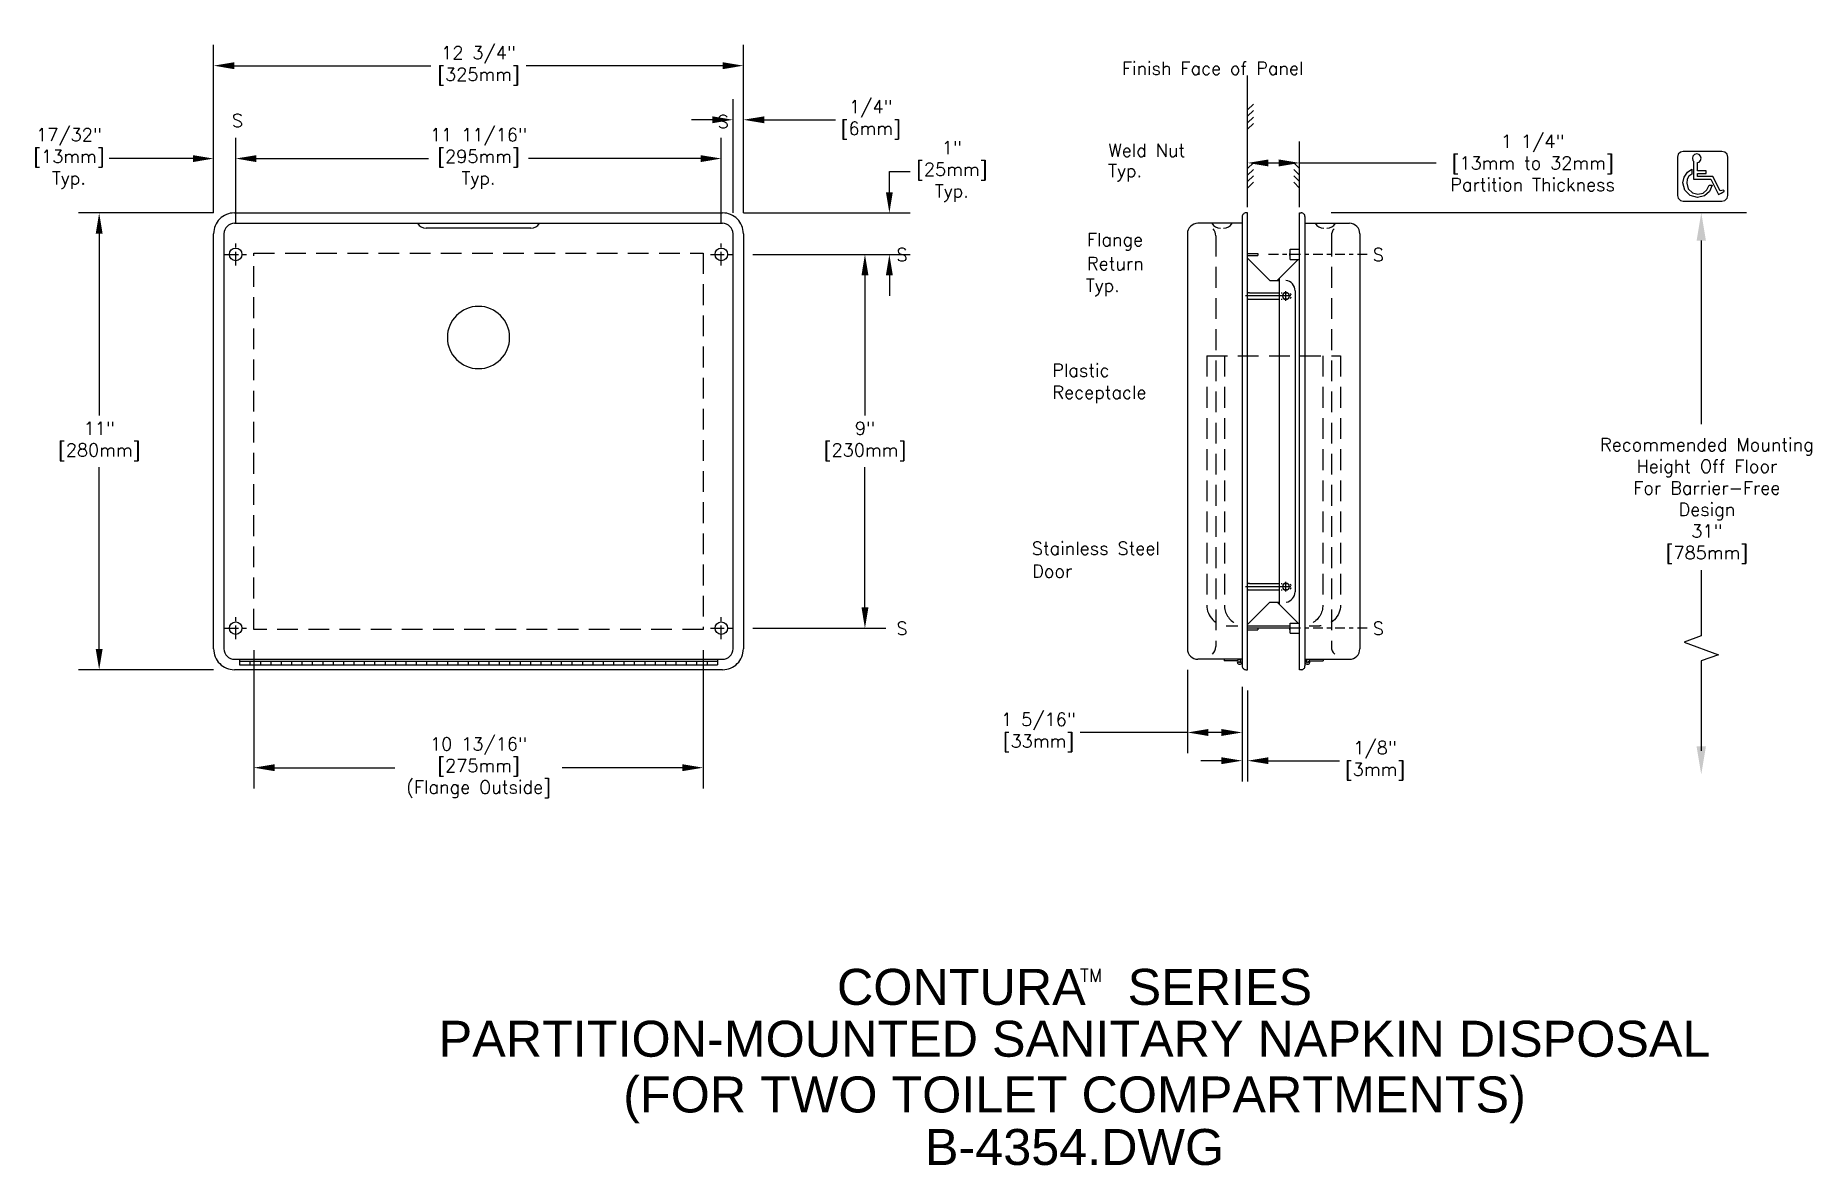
# Model space of a CAD drawing. Extents: x 40.6 to 83.3, y 3 to 30.2.
import ezdxf
from ezdxf.enums import TextEntityAlignment as Align

# ---------------------------------------------------------------- set-up
doc = ezdxf.new("R2010")
doc.units = 0
doc.header["$MEASUREMENT"] = 0
doc.header["$PDMODE"] = 35
doc.header["$PDSIZE"] = 1
doc.linetypes.add('CENTER2', pattern=[1.125, 0.75, -0.125, 0.125, -0.125])
doc.linetypes.add('HIDDEN2', pattern=[0.1875, 0.125, -0.0625])
doc.layers.get('0').update_dxf_attribs({"linetype": 'CONTINUOUS'})
doc.layers.get('DEFPOINTS').update_dxf_attribs({"linetype": 'CONTINUOUS'})
for name, color, linetype in [('DETAIL', 4, 'CONTINUOUS'), ('DIM', 1, 'CONTINUOUS'), ('TEXT', 2, 'CONTINUOUS')]:
    doc.layers.add(name, color=color, linetype=linetype)
doc.styles.add('ARIAL_5', font='arial.ttf', dxfattribs={"height": 5})
doc.styles.add('DIM_S_8', font='simplex.shx', dxfattribs={"height": 0.3125})
doc.dimstyles.new('DIM_S_7', dxfattribs={"dimtxt": 0.12, "dimasz": 0.5, "dimexe": 0.5, "dimexo": 0.5, "dimgap": 0.09375, "dimtad": 0, "dimtih": 1, "dimtoh": 1, "dimdec": 5, "dimrnd": 0.0625, "dimzin": 4, "dimtxsty": 'DIM_S_8', "dimcen": 0.09375, "dimaunit": 1, "dimazin": 3, "dimtfac": 1, "dimtdec": 4, "dimtofl": 0, "dimtmove": 0, "dimatfit": 3, "dimtolj": 1, "dimtzin": 0})

# ---------------------------------------------------------------- blocks, each defined once
blk = doc.blocks.new('TBLK_TX')
blk = doc.blocks.new('*D1')
at = {"color": 0, "linetype": 'BYBLOCK'}
for p, q in [((44.872, 25.892), (44.872, 29.938)), ((57.621, 25.892), (57.621, 29.938)), ((45.372, 29.438), (50.096, 29.438)), ((57.121, 29.438), (52.397, 29.438))]:
    blk.add_line(p, q, dxfattribs=at)
for points in [[(45.372, 29.521), (45.372, 29.354), (44.872, 29.438)], [(57.121, 29.521), (57.121, 29.354), (57.621, 29.438)]]:
    blk.add_solid(points, dxfattribs=at)
at = {"layer": 'DEFPOINTS', "color": 0, "linetype": 'BYBLOCK'}
for p in [(57.621, 29.438), (44.872, 25.392), (57.621, 25.392)]:
    blk.add_point(p, dxfattribs=at)
at = {"color": 0, "linetype": 'BYBLOCK', "insert": (51.246, 29.438), "char_height": 0.3125, "attachment_point": 5, "style": 'DIM_S_8'}
blk.add_mtext('\\A1;12 3/4"\\P[325mm]', dxfattribs=at)
blk = doc.blocks.new('*D2')
at = {"layer": 'DEFPOINTS', "color": 0, "linetype": 'CONTINUOUS'}
for p in [(45.403, 27.201), (44.872, 25.392), (45.403, 25.155)]:
    blk.add_point(p, dxfattribs=at)
at = {"layer": 'DIM', "color": 0, "linetype": 'CONTINUOUS'}
for p, q in [((44.872, 25.892), (44.872, 27.701)), ((45.403, 25.655), (45.403, 27.701)), ((44.372, 27.201), (42.361, 27.201)), ((45.903, 27.201), (46.403, 27.201))]:
    blk.add_line(p, q, dxfattribs=at)
for points in [[(44.372, 27.284), (44.372, 27.117), (44.872, 27.201)], [(45.903, 27.284), (45.903, 27.117), (45.403, 27.201)]]:
    blk.add_solid(points, dxfattribs=at)
at = {"layer": 'DIM', "color": 0, "linetype": 'CONTINUOUS', "insert": (41.39, 27.201), "char_height": 0.3125, "attachment_point": 5, "style": 'DIM_S_8'}
blk.add_mtext('\\A1;17/32"\\P[13mm]\\PTyp.', dxfattribs=at)
blk = doc.blocks.new('*D3')
at = {"color": 0, "linetype": 'BYBLOCK'}
for p, q in [((57.371, 25.892), (57.371, 28.635)), ((57.621, 25.892), (57.621, 28.635)), ((56.871, 28.135), (56.371, 28.135)), ((58.121, 28.135), (59.834, 28.135))]:
    blk.add_line(p, q, dxfattribs=at)
for points in [[(56.871, 28.218), (56.871, 28.052), (57.371, 28.135)], [(58.121, 28.218), (58.121, 28.052), (57.621, 28.135)]]:
    blk.add_solid(points, dxfattribs=at)
at = {"layer": 'DEFPOINTS', "color": 0, "linetype": 'BYBLOCK'}
for p in [(57.621, 28.135), (57.371, 25.392), (57.621, 25.392)]:
    blk.add_point(p, dxfattribs=at)
at = {"color": 0, "linetype": 'BYBLOCK', "insert": (60.686, 28.135), "char_height": 0.3125, "attachment_point": 5, "style": 'DIM_S_8'}
blk.add_mtext('\\A1;1/4"\\P[6mm]', dxfattribs=at)
blk = doc.blocks.new('*D4')
at = {"color": 0, "linetype": 'BYBLOCK'}
for p, q in [((45.403, 25.655), (45.403, 27.701)), ((57.09, 25.655), (57.09, 27.701)), ((45.903, 27.201), (50.044, 27.201)), ((56.59, 27.201), (52.449, 27.201))]:
    blk.add_line(p, q, dxfattribs=at)
for points in [[(45.903, 27.284), (45.903, 27.117), (45.403, 27.201)], [(56.59, 27.284), (56.59, 27.117), (57.09, 27.201)]]:
    blk.add_solid(points, dxfattribs=at)
at = {"layer": 'DEFPOINTS', "color": 0, "linetype": 'BYBLOCK'}
for p in [(57.09, 27.201), (45.403, 25.155), (57.09, 25.155)]:
    blk.add_point(p, dxfattribs=at)
at = {"color": 0, "linetype": 'BYBLOCK', "insert": (51.246, 27.201), "char_height": 0.3125, "attachment_point": 5, "style": 'DIM_S_8'}
blk.add_mtext('\\A1;11 11/16"\\P[295mm]\\PTyp.', dxfattribs=at)
blk = doc.blocks.new('*D5')
at = {"color": 0, "linetype": 'BYBLOCK'}
for p, q in [((61.134, 26.392), (61.134, 26.892)), ((61.134, 26.892), (61.634, 26.892)), ((57.621, 25.892), (61.634, 25.892)), ((57.852, 24.892), (61.634, 24.892)), ((61.134, 24.392), (61.134, 23.892))]:
    blk.add_line(p, q, dxfattribs=at)
for points in [[(61.051, 26.392), (61.217, 26.392), (61.134, 25.892)], [(61.051, 24.392), (61.217, 24.392), (61.134, 24.892)]]:
    blk.add_solid(points, dxfattribs=at)
at = {"layer": 'DEFPOINTS', "color": 0, "linetype": 'BYBLOCK'}
for p in [(57.121, 25.892), (57.352, 24.892), (61.134, 24.892)]:
    blk.add_point(p, dxfattribs=at)
at = {"color": 0, "linetype": 'BYBLOCK', "insert": (62.636, 26.892), "char_height": 0.3125, "attachment_point": 5, "style": 'DIM_S_8'}
blk.add_mtext('\\A1;1"\\P[25mm]\\PTyp.', dxfattribs=at)
blk = doc.blocks.new('*D6')
at = {"color": 0, "linetype": 'BYBLOCK'}
for p, q in [((57.852, 24.892), (61.046, 24.892)), ((60.546, 24.392), (60.546, 21.015)), ((60.546, 16.393), (60.546, 19.771)), ((57.852, 15.893), (61.046, 15.893))]:
    blk.add_line(p, q, dxfattribs=at)
for points in [[(60.463, 24.392), (60.63, 24.392), (60.546, 24.892)], [(60.463, 16.393), (60.63, 16.393), (60.546, 15.893)]]:
    blk.add_solid(points, dxfattribs=at)
at = {"layer": 'DEFPOINTS', "color": 0, "linetype": 'BYBLOCK'}
for p in [(57.352, 24.892), (57.352, 15.893), (60.546, 15.893)]:
    blk.add_point(p, dxfattribs=at)
at = {"color": 0, "linetype": 'BYBLOCK', "insert": (60.546, 20.393), "char_height": 0.3125, "attachment_point": 5, "style": 'DIM_S_8'}
blk.add_mtext('\\A1;9"\\P[230mm]', dxfattribs=at)
blk = doc.blocks.new('*D7')
at = {"color": 0, "linetype": 'BYBLOCK'}
for p, q in [((44.872, 25.892), (41.618, 25.892)), ((42.118, 25.392), (42.118, 21.015)), ((42.118, 15.393), (42.118, 19.771)), ((44.872, 14.893), (41.618, 14.893))]:
    blk.add_line(p, q, dxfattribs=at)
for points in [[(42.035, 25.392), (42.201, 25.392), (42.118, 25.892)], [(42.035, 15.393), (42.201, 15.393), (42.118, 14.893)]]:
    blk.add_solid(points, dxfattribs=at)
at = {"layer": 'DEFPOINTS', "color": 0, "linetype": 'BYBLOCK'}
for p in [(45.372, 25.892), (42.118, 14.893), (45.372, 14.893)]:
    blk.add_point(p, dxfattribs=at)
at = {"color": 0, "linetype": 'BYBLOCK', "insert": (42.118, 20.393), "char_height": 0.3125, "attachment_point": 5, "style": 'DIM_S_8'}
blk.add_mtext('\\A1;11"\\P[280mm]', dxfattribs=at)
blk = doc.blocks.new('*D8')
at = {"color": 0, "linetype": 'BYBLOCK'}
for p, q in [((45.84, 15.362), (45.84, 12.034)), ((56.653, 15.362), (56.653, 12.034)), ((46.34, 12.534), (49.233, 12.534)), ((56.153, 12.534), (53.26, 12.534))]:
    blk.add_line(p, q, dxfattribs=at)
for points in [[(46.34, 12.617), (46.34, 12.45), (45.84, 12.534)], [(56.153, 12.617), (56.153, 12.45), (56.653, 12.534)]]:
    blk.add_solid(points, dxfattribs=at)
at = {"layer": 'DEFPOINTS', "color": 0, "linetype": 'BYBLOCK'}
for p in [(45.84, 15.862), (56.653, 15.862), (56.653, 12.534)]:
    blk.add_point(p, dxfattribs=at)
at = {"color": 0, "linetype": 'BYBLOCK', "insert": (51.246, 12.534), "char_height": 0.3125, "attachment_point": 5, "style": 'DIM_S_8'}
blk.add_mtext('\\A1;10 13/16"\\P[275mm]\\P(Flange Outside]', dxfattribs=at)
blk = doc.blocks.new('*D9')
at = {"color": 0, "linetype": 'BYBLOCK'}
for p, q in [((68.306, 14.893), (68.306, 12.882)), ((69.626, 14.483), (69.626, 12.882)), ((68.306, 13.382), (65.722, 13.382)), ((69.126, 13.382), (68.806, 13.382))]:
    blk.add_line(p, q, dxfattribs=at)
for points in [[(68.806, 13.465), (68.806, 13.298), (68.306, 13.382)], [(69.126, 13.465), (69.126, 13.298), (69.626, 13.382)]]:
    blk.add_solid(points, dxfattribs=at)
at = {"layer": 'DEFPOINTS', "color": 0, "linetype": 'BYBLOCK'}
for p in [(68.306, 15.393), (69.626, 14.983), (69.626, 13.382)]:
    blk.add_point(p, dxfattribs=at)
at = {"color": 0, "linetype": 'BYBLOCK', "insert": (64.721, 13.382), "char_height": 0.3125, "attachment_point": 5, "style": 'DIM_S_8'}
blk.add_mtext('\\A1;1 5/16"\\P[33mm]', dxfattribs=at)
blk = doc.blocks.new('*D10')
at = {"color": 0, "linetype": 'BYBLOCK'}
for p, q in [((69.626, 14.483), (69.626, 12.202)), ((69.756, 14.393), (69.756, 12.202)), ((69.126, 12.702), (68.626, 12.702)), ((70.256, 12.702), (71.969, 12.702))]:
    blk.add_line(p, q, dxfattribs=at)
for points in [[(69.126, 12.785), (69.126, 12.619), (69.626, 12.702)], [(70.256, 12.785), (70.256, 12.619), (69.756, 12.702)]]:
    blk.add_solid(points, dxfattribs=at)
at = {"layer": 'DEFPOINTS', "color": 0, "linetype": 'BYBLOCK'}
for p in [(69.626, 14.983), (69.756, 14.893), (69.756, 12.702)]:
    blk.add_point(p, dxfattribs=at)
at = {"color": 0, "linetype": 'BYBLOCK', "insert": (72.821, 12.702), "char_height": 0.3125, "attachment_point": 5, "style": 'DIM_S_8'}
blk.add_mtext('\\A1;1/8"\\P[3mm]', dxfattribs=at)
blk = doc.blocks.new('*D11')
at = {"color": 0, "linetype": 'BYBLOCK'}
for p, q in [((70.256, 27.096), (70.506, 27.096)), ((71.006, 27.096), (74.296, 27.096))]:
    blk.add_line(p, q, dxfattribs=at)
for points in [[(70.256, 27.179), (70.256, 27.012), (69.756, 27.096)], [(70.506, 27.179), (70.506, 27.012), (71.006, 27.096)]]:
    blk.add_solid(points, dxfattribs=at)
at = {"layer": 'DEFPOINTS', "color": 0, "linetype": 'BYBLOCK'}
for p in [(71.006, 27.096), (69.756, 25.892), (71.006, 25.892)]:
    blk.add_point(p, dxfattribs=at)
at = {"color": 0, "linetype": 'BYBLOCK', "insert": (76.614, 27.096), "char_height": 0.3125, "attachment_point": 5, "style": 'DIM_S_8'}
blk.add_mtext('\\A1;1 1/4"\\P[13mm to 32mm]\\PPartition Thickness', dxfattribs=at)

msp = doc.modelspace()

# ---------------------------------------------------------------- linework, layer by layer
at = {"layer": 'DETAIL', "linetype": 'CONTINUOUS'}
for p, q in [((69.756017, 26.029367), (69.756017, 29.200405)), ((69.894317, 28.51383), (69.756017, 28.375528)), ((69.894317, 28.35736), (69.756017, 28.219061)), ((69.894317, 28.200893), (69.756017, 28.062591)), ((69.894317, 28.044424), (69.756017, 27.906124)), ((71.00581, 26.029367), (71.00581, 27.614896)), ((69.894317, 27.098348), (69.756017, 26.960046)), ((69.894317, 26.941879), (69.756017, 26.803579)), ((70.86751, 27.098348), (71.00581, 26.960046)), ((70.86751, 26.941879), (71.00581, 26.803579)), ((69.894317, 26.785411), (69.756017, 26.647109)), ((69.894317, 26.628942), (69.756017, 26.490642)), ((70.86751, 26.785411), (71.00581, 26.647109)), ((70.86751, 26.628942), (71.00581, 26.490642)), ((80.952313, 26.770645), (80.584693, 26.770645)), ((81.123143, 26.424319), (80.952313, 26.770645)), ((81.09067, 26.338082), (81.15068, 26.368493)), ((81.15068, 26.368493), (81.149437, 26.371013)), ((44.871778, 15.393184), (44.871778, 25.392493)), ((52.504403, 25.525124), (49.988272, 25.525124)), ((57.620897, 25.392493), (57.620897, 15.393184)), ((70.760802, 24.917334), (70.760802, 24.867555)), ((70.77783, 24.917334), (70.760802, 24.917334)), ((70.77783, 24.867555), (70.760802, 24.867555)), ((70.559563, 23.969901), (70.584021, 23.969901)), ((70.64229, 23.969901), (70.712113, 23.969901)), ((70.712113, 23.969901), (70.64229, 23.969901)), ((70.677199, 23.775754), (70.677199, 24.00904)), ((70.89605, 24.017403), (70.89605, 16.767184)), ((70.793842, 23.892397), (69.706192, 23.892397)), ((70.559563, 23.814897), (70.584021, 23.814897)), ((70.64229, 23.814897), (70.712113, 23.814897)), ((70.712113, 23.814897), (70.64229, 23.814897)), ((70.793842, 16.892187), (69.706192, 16.892187)), ((70.559563, 16.96969), (70.584021, 16.96969)), ((70.559563, 16.814685), (70.584021, 16.814685)), ((70.712113, 16.96969), (70.64229, 16.96969)), ((70.64229, 16.96969), (70.712113, 16.96969)), ((70.712113, 16.814685), (70.64229, 16.814685)), ((70.64229, 16.814685), (70.712113, 16.814685)), ((70.677199, 16.775544), (70.677199, 17.00883)), ((69.270779, 15.950833), (69.516626, 15.950833)), ((69.756017, 15.901936), (70.001024, 15.901936)), ((70.760802, 15.901936), (70.760802, 15.852154)), ((70.77783, 15.901936), (70.760802, 15.901936)), ((70.77783, 15.852154), (70.760802, 15.852154)), ((71.239797, 15.950833), (71.491047, 15.950833)), ((45.496734, 15.143202), (45.496734, 15.008976)), ((45.746718, 15.102556), (45.746718, 15.008976)), ((45.9967, 15.102556), (45.9967, 15.008976)), ((46.246682, 15.102556), (46.246682, 15.008976)), ((46.496666, 15.102556), (46.496666, 15.008976)), ((46.746647, 15.102556), (46.746647, 15.008976)), ((46.996631, 15.102556), (46.996631, 15.008976)), ((47.246613, 15.102556), (47.246613, 15.008976)), ((47.496597, 15.102556), (47.496597, 15.008976)), ((47.746579, 15.102556), (47.746579, 15.008976)), ((47.996561, 15.102556), (47.996561, 15.008976)), ((48.246544, 15.102556), (48.246544, 15.008976)), ((48.496526, 15.102556), (48.496526, 15.008976)), ((48.74651, 15.102556), (48.74651, 15.008976)), ((48.996494, 15.102556), (48.996494, 15.008976)), ((49.246476, 15.102556), (49.246476, 15.008976)), ((49.496458, 15.102556), (49.496458, 15.008976)), ((49.746441, 15.102556), (49.746441, 15.008976)), ((49.996423, 15.102556), (49.996423, 15.008976)), ((50.246405, 15.102556), (50.246405, 15.008976)), ((50.496389, 15.102556), (50.496389, 15.008976)), ((50.746371, 15.102556), (50.746371, 15.008976)), ((50.996355, 15.102556), (50.996355, 15.008976)), ((51.246339, 15.102556), (51.246339, 15.008976)), ((51.49632, 15.102556), (51.49632, 15.008976)), ((51.746302, 15.102556), (51.746302, 15.008976)), ((51.996284, 15.102556), (51.996284, 15.008976)), ((52.246268, 15.102556), (52.246268, 15.008976)), ((52.496249, 15.102556), (52.496249, 15.008976)), ((52.746233, 15.102556), (52.746233, 15.008976)), ((52.996217, 15.102556), (52.996217, 15.008976)), ((53.246199, 15.008976), (53.246199, 15.102556)), ((53.496181, 15.102556), (53.496181, 15.008976)), ((53.746165, 15.102556), (53.746165, 15.008976)), ((53.996147, 15.102556), (53.996147, 15.008976)), ((54.246128, 15.102556), (54.246128, 15.008976)), ((54.496112, 15.102556), (54.496112, 15.008976)), ((54.746096, 15.102556), (54.746096, 15.008976)), ((54.996078, 15.102556), (54.996078, 15.008976)), ((55.246062, 15.102556), (55.246062, 15.008976)), ((55.496044, 15.102556), (55.496044, 15.008976)), ((55.746025, 15.102556), (55.746025, 15.008976)), ((55.996009, 15.102556), (55.996009, 15.008976)), ((56.245991, 15.102556), (56.245991, 15.008976)), ((56.495973, 15.102556), (56.495973, 15.008976)), ((56.745957, 15.102556), (56.745957, 15.008976)), ((56.995941, 15.143202), (56.995941, 15.008976)), ((69.191057, 15.143202), (69.191057, 15.108424)), ((69.59125, 15.083205), (69.59125, 15.143202)), ((71.170579, 15.083205), (71.170579, 15.143202)), ((71.57077, 15.143202), (71.57077, 15.108424))]:
    msp.add_line(p, q, dxfattribs=at)
at = {"layer": 'DETAIL', "linetype": 'HIDDEN2', "ltscale": 4}
for p, q in [((68.99007, 25.341406), (68.99007, 15.450079)), ((68.770764, 22.451029), (71.991063, 22.451029))]:
    msp.add_line(p, q, dxfattribs=at)
at = {"layer": 'DETAIL', "linetype": 'CENTER2', "ltscale": 0.4375}
for p, q in [((45.140355, 24.892444), (45.665696, 24.892444)), ((45.403028, 24.629776), (45.403028, 25.155117)), ((56.826974, 24.892444), (57.352316, 24.892444)), ((57.089647, 24.629776), (57.089647, 25.155117)), ((45.140355, 15.89323), (45.665696, 15.89323)), ((45.403028, 15.630562), (45.403028, 16.155903)), ((56.826974, 15.89323), (57.352316, 15.89323)), ((57.089647, 15.630562), (57.089647, 16.155903))]:
    msp.add_line(p, q, dxfattribs=at)
at = {"layer": 'DETAIL', "linetype": 'CENTER2', "ltscale": 0.3125}
for p, q in [((72.632487, 24.892444), (70.196446, 24.892444)), ((72.632487, 15.89323), (70.611065, 15.89323))]:
    msp.add_line(p, q, dxfattribs=at)
at = {"layer": 'DETAIL', "linetype": 'CONTINUOUS'}
for points in [[(81.170175, 26.173879), (81.241789, 26.193174), (81.292648, 26.243866), (81.311994, 26.315159), (81.311994, 27.233488), (81.292648, 27.304805), (81.241789, 27.355468), (81.170175, 27.37474), (80.240385, 27.37474), (80.168811, 27.355468), (80.11793, 27.304805), (80.098566, 27.233488), (80.098566, 26.315159), (80.11793, 26.243866), (80.168811, 26.193174), (80.240385, 26.173879)], [(80.938312, 26.559584), (80.873603, 26.406934), (80.749016, 26.300867), (80.584377, 26.261126), (80.403316, 26.309927), (80.274585, 26.438142), (80.225583, 26.618493), (80.258333, 26.756869), (80.33997, 26.873708), (80.445578, 26.944159), (80.446616, 26.827727), (80.375179, 26.775642), (80.335993, 26.704474), (80.32404, 26.611004), (80.360784, 26.475769), (80.457332, 26.379616), (80.593151, 26.343021), (80.716581, 26.371576), (80.810011, 26.448807), (80.858583, 26.562042)]]:
    msp.add_lwpolyline(points, close=True, dxfattribs=at)
for points in [[(80.584693, 27.106519), (80.618388, 27.115594), (80.656829, 27.153885), (80.671459, 27.207764), (80.656829, 27.261596), (80.618388, 27.299853), (80.564321, 27.314415), (80.510236, 27.299853), (80.471813, 27.261596), (80.4572, 27.207764), (80.471813, 27.153885), (80.488557, 27.137198)], [(80.488557, 27.137198), (80.488557, 26.703569)], [(80.584693, 26.90953), (80.584693, 27.106519)], [(80.488557, 26.703569), (80.584693, 26.703569)], [(80.584693, 26.842454), (80.786705, 26.842454), (80.786705, 26.90953), (80.584693, 26.90953)], [(80.584693, 26.770645), (80.584693, 26.842454)], [(80.584693, 26.703569), (80.903999, 26.703569)], [(80.903999, 26.703569), (81.09067, 26.338082)], [(81.149437, 26.371013), (81.191968, 26.388831), (81.219217, 26.40847), (81.225561, 26.426269), (81.207911, 26.436647), (81.170874, 26.435879), (81.123143, 26.424319)], [(45.371743, 25.892459), (57.120932, 25.892459)], [(69.626026, 25.802464), (69.626026, 14.983212)], [(69.756017, 25.892459), (69.71602, 25.892459)], [(69.756017, 14.893218), (69.756017, 25.892459)], [(71.00581, 14.893218), (71.00581, 25.892459)], [(71.00581, 25.892459), (71.045807, 25.892459)], [(71.135801, 25.802464), (71.135801, 14.983212)], [(45.121762, 25.392493), (45.121762, 15.393184)], [(45.371743, 25.642475), (57.120932, 25.642475)], [(57.370913, 15.393184), (57.370913, 25.392493)], [(68.305524, 25.392493), (68.305524, 15.393184)], [(69.626026, 25.642475), (68.555505, 25.642475)], [(71.135801, 25.642475), (72.206324, 25.642475)], [(72.456305, 25.392493), (72.456305, 15.393184)], [(69.756017, 24.917334), (70.001024, 24.917334)], [(69.756017, 24.867555), (70.001024, 24.867555)], [(69.756017, 24.80343), (70.292038, 24.267409)], [(70.001024, 24.917334), (70.001024, 24.867555)], [(70.77783, 25.016435), (71.00581, 25.016435)], [(70.77783, 24.768458), (70.77783, 25.016435)], [(70.970837, 24.768458), (70.469789, 24.267409)], [(70.77783, 24.768458), (71.00581, 24.768458)], [(69.803916, 23.969901), (70.510794, 23.969901)], [(70.292038, 24.267409), (70.510794, 24.267409)], [(70.510794, 24.308417), (70.510794, 16.47617)], [(69.803916, 23.814897), (70.510794, 23.814897)], [(69.803916, 16.96969), (70.510794, 16.96969)], [(69.803916, 16.814685), (70.510794, 16.814685)], [(69.756017, 15.981154), (70.292038, 16.517176)], [(70.292038, 16.517176), (70.510794, 16.517176)], [(70.969746, 16.017221), (70.469789, 16.517176)], [(69.756017, 15.950833), (70.77783, 15.950833)], [(69.756017, 15.852154), (70.001024, 15.852154)], [(70.001024, 15.901936), (70.001024, 15.852154)], [(70.001024, 15.901936), (70.760802, 15.901936)], [(70.77783, 15.769244), (70.77783, 16.017221)], [(70.77783, 16.017221), (71.00581, 16.017221)], [(70.77783, 15.769244), (71.00581, 15.769244)], [(45.371743, 15.143202), (57.120932, 15.143202)], [(45.496734, 15.102556), (56.995941, 15.102556)], [(45.496734, 15.008976), (56.995941, 15.008976)], [(69.626026, 15.143202), (68.555505, 15.143202)], [(69.511592, 15.108424), (69.191057, 15.108424)], [(71.135801, 15.143202), (72.206324, 15.143202)], [(71.250234, 15.108424), (71.57077, 15.108424)], [(57.120932, 14.893218), (45.371743, 14.893218)], [(69.71602, 14.893218), (69.756017, 14.893218)], [(71.045807, 14.893218), (71.00581, 14.893218)]]:
    msp.add_lwpolyline(points, dxfattribs=at)
for points in [[(45.371743, 25.892461, 0.414214), (44.871778, 25.392493)], [(57.620897, 25.392493, 0.414214), (57.120932, 25.892461)], [(69.71602, 25.892459, 0.414214), (69.626028, 25.802464)], [(71.135799, 25.802464, 0.414214), (71.045807, 25.892459)], [(45.371743, 25.642475, 0.414214), (45.121762, 25.392493)], [(57.370913, 25.392493, 0.414214), (57.120932, 25.642475)], [(68.555505, 25.642475, 0.414214), (68.305524, 25.392493)], [(72.456305, 25.392493, 0.414214), (72.206324, 25.642475)], [(69.803916, 23.969901, 0.168123), (69.756017, 23.953326)], [(70.762204, 23.892397, 1), (70.592196, 23.892397, 1), (70.762204, 23.892397)], [(51.996286, 22.892664, 1), (50.496389, 22.892664, 1), (51.996286, 22.892664)], [(69.756017, 23.831471, 0.168123), (69.803916, 23.814895)], [(70.762204, 16.892187, 1), (70.592196, 16.892187, 1), (70.762204, 16.892187)], [(44.871778, 15.393184, 0.414214), (45.371743, 14.893218)], [(45.121762, 15.393184, 0.414214), (45.371743, 15.143202)], [(57.120932, 15.143202, 0.414214), (57.370913, 15.393184)], [(57.120932, 14.893218, 0.414214), (57.620897, 15.393184)], [(68.305524, 15.393184, 0.414214), (68.555505, 15.143202)], [(72.206324, 15.143202, 0.414214), (72.456305, 15.393184)], [(69.591248, 15.137645, 3.42282), (69.626026, 15.083205)], [(69.626028, 14.983212, 0.414214), (69.71602, 14.89322)], [(71.045807, 14.89322, 0.414214), (71.135799, 14.983212)], [(71.135801, 15.083205, 3.42282), (71.170579, 15.137645)]]:
    msp.add_lwpolyline(points, format="xyb", dxfattribs=at)
at = {"layer": 'DETAIL', "linetype": 'HIDDEN2', "ltscale": 4}
for points in [[(71.771756, 25.341406), (71.771756, 15.450079)], [(45.840087, 15.861528), (45.840087, 24.924149), (56.652587, 24.924149), (56.652587, 15.861528), (45.840087, 15.861528)]]:
    msp.add_lwpolyline(points, dxfattribs=at)
at = {"layer": 'DETAIL', "linetype": 'HIDDEN2', "ltscale": 4, "flags": 128}
for points in [[(68.770764, 22.451029), (68.770764, 16.450847, 0.414213562), (69.270779, 15.950831)], [(69.195778, 22.451029), (69.195778, 16.450847, 0.288722334), (69.479889, 15.999847)], [(71.566049, 22.451029), (71.566049, 16.450847, -0.288722334), (71.281938, 15.999847)], [(71.991063, 22.451029), (71.991063, 16.450847, -0.414213562), (71.491047, 15.950831)]]:
    msp.add_lwpolyline(points, format="xyb", dxfattribs=at)
at = {"layer": 'DETAIL', "linetype": 'CONTINUOUS'}
for centre, radius in [((45.403028, 24.892444), 0.151578), ((57.089647, 24.892444), 0.151578), ((45.403028, 15.89323), 0.151578), ((57.089647, 15.89323), 0.151578), ((69.566029, 15.083205), 0.025218), ((71.195797, 15.083205), 0.025218)]:
    msp.add_circle(centre, radius, dxfattribs=at)
for centre, radius, start, end in [((49.988272, 25.769605), 0.244481, 211.33225, 270), ((52.504403, 25.769605), 0.244481, 270, 328.66775), ((69.101409, 25.769605), 0.244481, 211.33225, 270), ((68.740086, 25.341406), 0.249982, 0, 42.655702), ((69.172714, 25.769605), 0.244481, 270, 328.66775), ((71.589112, 25.769605), 0.244481, 211.33225, 270), ((71.66042, 25.769605), 0.244481, 270, 328.66775), ((72.02174, 25.341406), 0.249982, 137.3443, 180), ((70.646044, 24.017403), 0.250008, 0, 82.920007), ((70.728546, 23.892397), 0.077502, 15.863191, 52.618703), ((70.728546, 23.892397), 0.077502, 307.3813, 344.13681), ((69.803916, 16.892187), 0.077502, 90, 128.17398), ((69.803916, 16.892187), 0.077502, 231.82602, 270), ((70.646044, 16.767184), 0.250008, 279.11762, 0), ((70.728546, 16.892187), 0.077502, 15.863191, 52.618703), ((70.728546, 16.892187), 0.077502, 307.3813, 344.13681), ((68.740086, 15.450079), 0.249982, 312.91364, 0), ((72.02174, 15.450079), 0.249982, 180, 227.08636)]:
    msp.add_arc(centre, radius, start, end, dxfattribs=at)
at = {"layer": 'DIM', "linetype": 'CONTINUOUS'}
for p, q in [((71.762865, 25.89969), (81.759577, 25.89969)), ((80.672138, 25.22469), (80.672138, 20.804806))]:
    msp.add_line(p, q, dxfattribs=at)
msp.add_lwpolyline([(80.672138, 17.288952), (80.672138, 15.705274), (80.260016, 15.555274), (81.084259, 15.255274), (80.672138, 15.105274), (80.672138, 12.938419)], dxfattribs=at)
for points in [[(80.559638, 25.22469), (80.784638, 25.22469), (80.672138, 25.89969)], [(80.559638, 13.045186), (80.784638, 13.045186), (80.672138, 12.370186)]]:
    msp.add_solid(points, dxfattribs=at)

# ---------------------------------------------------------------- block references
at = {"layer": 'TEXT', "linetype": 'CONTINUOUS'}
ref = msp.add_blockref('TBLK_TX', (65.59022, 8.088018), dxfattribs=dict(at, xscale=0.1733333333333334, yscale=0.1733333333333334, zscale=0.1733333333333334))
ref.add_attrib('DWG_NAME', 'CONTURA   SERIES', dxfattribs={"layer": '0', "height": 0.86666667, "style": 'ARIAL_5'}).set_placement((65.59022, 6.823104), align=Align.CENTER)
ref = msp.add_blockref('TBLK_TX', (65.59022, 6.838558), dxfattribs=dict(at, xscale=0.1733333333333334, yscale=0.1733333333333334, zscale=0.1733333333333334))
ref.add_attrib('DWG_NAME', 'PARTITION-MOUNTED SANITARY NAPKIN DISPOSAL', dxfattribs={"layer": '0', "height": 0.86666667, "style": 'ARIAL_5'}).set_placement((65.59022, 5.573644), align=Align.CENTER)
ref = msp.add_blockref('TBLK_TX', (65.59022, 4.231768), dxfattribs=dict(at, xscale=0.1733333333333334, yscale=0.1733333333333334, zscale=0.1733333333333334))
ref.add_attrib('TITLE', '(FOR TWO TOILET COMPARTMENTS)', dxfattribs={"layer": '0', "height": 0.86666667, "style": 'ARIAL_5'}).set_placement((65.59022, 4.231768), align=Align.CENTER)
ref.add_attrib('DWG_NAME', 'B-4354.DWG', dxfattribs={"layer": '0', "height": 0.8666667, "style": 'ARIAL_5'}).set_placement((65.59022, 2.966854), align=Align.CENTER)

# ---------------------------------------------------------------- texts
at = {"layer": 'DIM', "linetype": 'CONTINUOUS', "style": 'DIM_S_8'}
for s, p in [('Finish Face of Panel', (66.732011, 29.217293)), ('S', (45.312936, 27.959669)), ('S', (56.999555, 27.934078)), ('Weld Nut', (66.40387, 27.242642)), ('Typ.', (66.397317, 26.753182)), ('Flange', (65.88739, 25.093463)), ('S', (61.301566, 24.731566)), ('Return', (65.888604, 24.517742)), ('S', (72.765909, 24.731566)), ('Typ.', (65.861308, 23.990194)), ('Plastic', (65.051199, 21.947543)), ('Receptacle', (65.056416, 21.415981)), ('Stainless Steel', (64.561422, 17.660097)), ('Door', (64.570443, 17.109866)), ('S', (61.301566, 15.732351)), ('S', (72.765909, 15.732351))]:
    msp.add_text(s, height=0.3125, dxfattribs=at).set_placement(p)
at = {"layer": 'DIM', "linetype": 'CONTINUOUS', "insert": (80.806504, 18.95965), "char_height": 0.3125, "attachment_point": 5, "style": 'DIM_S_8'}
msp.add_mtext('Recommended Mounting\\PHeight Off Floor\\PFor Barrier-Free\\PDesign\\P31"\\P[785mm]', dxfattribs=at)
at = {"layer": 'TEXT', "linetype": 'CONTINUOUS', "style": 'DIM_S_8'}
msp.add_text('TM', height=0.3125, dxfattribs=at).set_placement((65.720307, 7.380231))

# ---------------------------------------------------------------- dimensions: what is measured, and where the dimension line sits
at = {"layer": 'DIM', "linetype": 'CONTINUOUS'}
for base, p1, p2, text, override, picture, middle in [((57.620897, 29.437705), (44.871778, 25.392493), (57.620897, 25.392493), '<>\\P[325mm]', {"dimpost": '"'}, '*D1', (51.246337, 29.437705)), ((57.620897, 28.135088), (57.370913, 25.392493), (57.620897, 25.392493), '<>\\P[6mm]', {"dimpost": '"'}, '*D3', (60.686373, 28.135088)), ((71.00581, 27.095711), (69.756017, 25.892459), (71.00581, 25.892459), '<>\\P[13mm to 32mm]\\PPartition Thickness', {"dimpost": '"', "dimse1": 1, "dimse2": 1}, '*D11', (76.614441, 27.095711)), ((45.403028, 27.200602), (44.871778, 25.392493), (45.403028, 25.155117), '17/32"\\P[13mm]\\PTyp.', {"dimpost": '"'}, '*D2', (41.389635, 27.200602)), ((57.089647, 27.200602), (45.403028, 25.155117), (57.089647, 25.155117), '<>\\P[295mm]\\PTyp.', {"dimpost": '"'}, '*D4', (51.246337, 27.200602)), ((56.652587, 12.533826), (45.840087, 15.861528), (56.652587, 15.861528), '<>\\P[275mm]\\P(Flange Outside]', {"dimpost": '"'}, '*D8', (51.246337, 12.533826)), ((69.626026, 13.381541), (68.305524, 15.393184), (69.626026, 14.983212), '<>\\P[33mm]', {"dimpost": '"'}, '*D9', (64.720702, 13.381541)), ((69.756017, 12.701915), (69.626026, 14.983212), (69.756017, 14.893218), '<>\\P[3mm]', {"dimpost": '"'}, '*D10', (72.821493, 12.701915))]:
    dim = msp.add_linear_dim(base=base, p1=p1, p2=p2, text=text, dimstyle='DIM_S_7', override=override, dxfattribs=at)
    dim.commit()
    dim.dimension.update_dxf_attribs({"geometry": picture, "text_midpoint": middle, "dimtype": 160})
dim = msp.add_linear_dim(base=(61.1340955, 24.8924442), p1=(57.1209315, 25.8924585), p2=(57.3523156, 24.8924442), angle=90, text='<>\\P[25mm]\\PTyp.', dimstyle='DIM_S_7', override={"dimpost": '"'}, dxfattribs=at)
dim.commit()
dim.dimension.update_dxf_attribs({"geometry": '*D5', "text_midpoint": (62.6355836, 26.8924585), "dimtype": 160})
for base, p1, p2, text, picture, middle in [((42.118083, 14.893218), (45.371743, 25.892459), (45.371743, 14.893218), '<>\\P[280mm]', '*D7', (42.118083, 20.392838)), ((60.546298, 15.89323), (57.352316, 24.892444), (57.352316, 15.89323), '<>\\P[230mm]', '*D6', (60.546298, 20.392837))]:
    dim = msp.add_linear_dim(base=base, p1=p1, p2=p2, angle=90, text=text, dimstyle='DIM_S_7', override={"dimpost": '"'}, dxfattribs=at)
    dim.commit()
    dim.dimension.update_dxf_attribs({"geometry": picture, "text_midpoint": middle})

doc.saveas('drawing.dxf')
